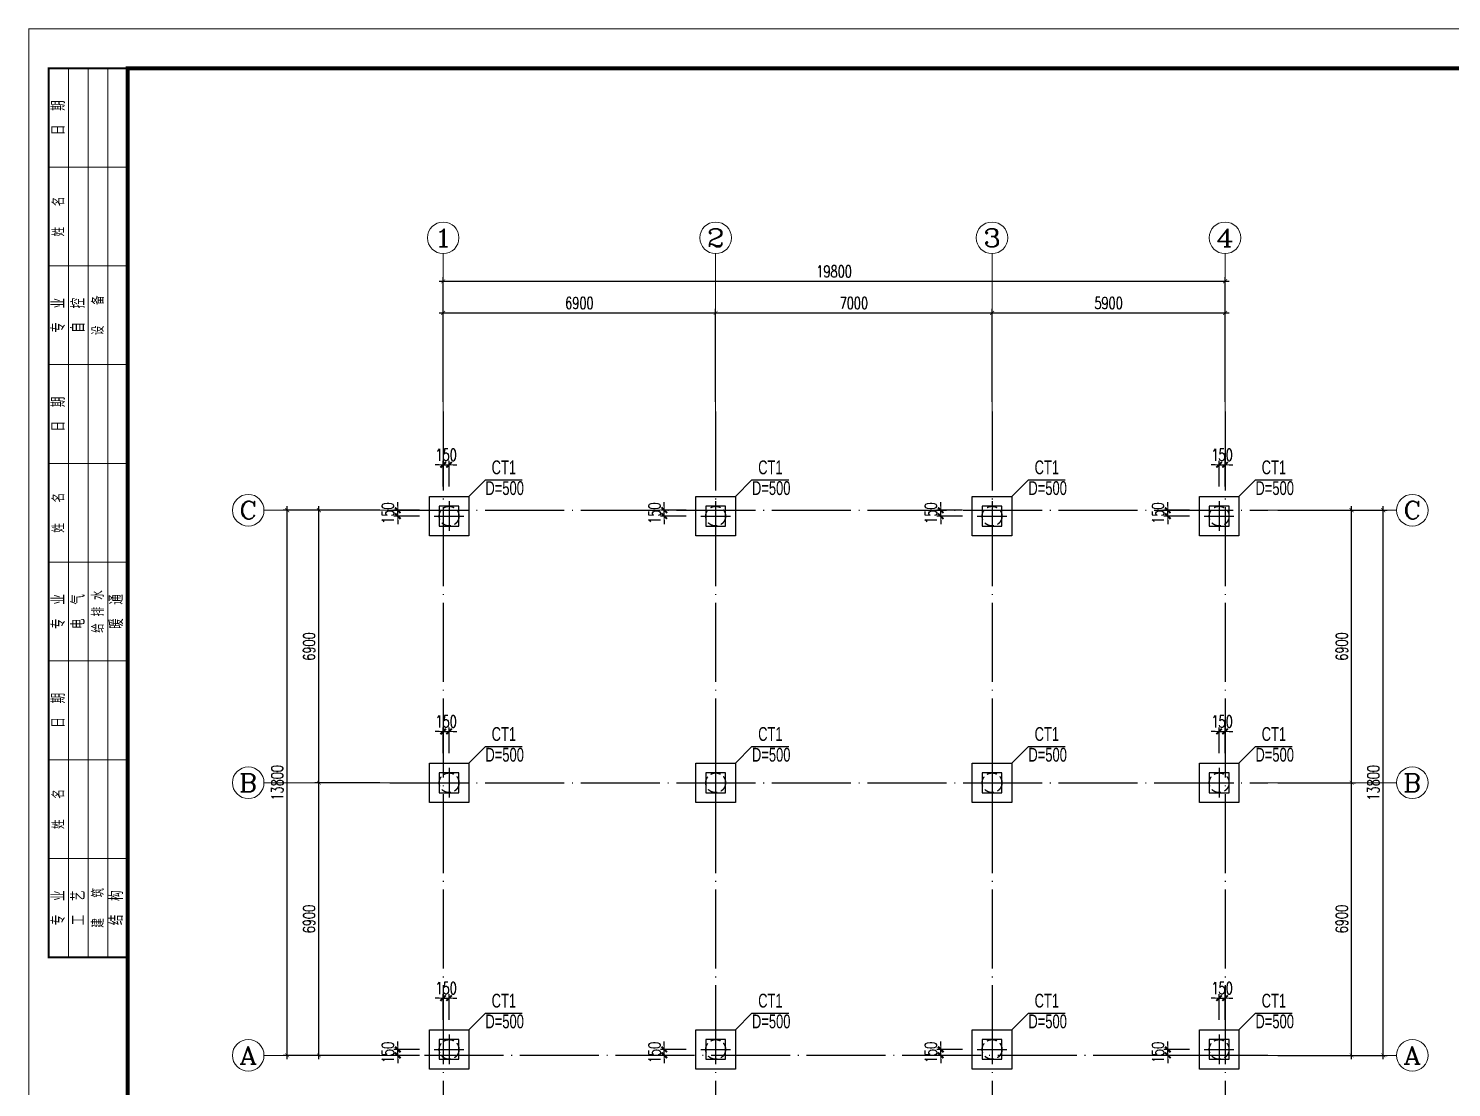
# Model space of a CAD drawing. Extents: x 959592 to 1105020, y -295412 to 379724.
# Drawn here: x 967965 to 1004002, y 139800 to 166608 of the extents above; entities that cross this region are included whole.
import ezdxf
from ezdxf.enums import TextEntityAlignment as Align

# ---------------------------------------------------------------- set-up
doc = ezdxf.new("R2010")
doc.units = 0
doc.header["$LTSCALE"] = 1000
doc.header["$MEASUREMENT"] = 0
for name, pattern in [('CENTER', [2, 1.25, -0.25, 0.25, -0.25]), ('DASH', [0.35, 0.25, -0.1]), ('DOTE', [2.42, 2, -0.2, 0.02, -0.2])]:
    doc.linetypes.add(name, pattern=pattern)
doc.layers.get('0').update_dxf_attribs({"linetype": 'CONTINUOUS'})
doc.layers.get('Defpoints').update_dxf_attribs({"linetype": 'CONTINUOUS', "lineweight": 5})
for name, color, linetype in [('AXIS_TEXT', 7, 'CONTINUOUS'), ('COLU', 7, 'CONTINUOUS'), ('DIMENSION', 3, 'CONTINUOUS'), ('DOTE', 1, 'DOTE'), ('承台', 44, 'CONTINUOUS'), ('承台编号', 7, 'CONTINUOUS'), ('桩编号', 7, 'CONTINUOUS'), ('桩身', 4, 'DASH'), ('桩轴线', 5, 'CENTER')]:
    doc.layers.add(name, color=color, linetype=linetype)
doc.layers.add('DIM', color=3, linetype='CONTINUOUS', lineweight=5)
doc.layers.add('FRAME', color=3, linetype='CONTINUOUS', lineweight=5)
doc.styles.add('_TCH_AXIS', font='COMPLEX', dxfattribs={"bigfont": 'GBCBIG'})
doc.styles.add('BW_Bold', font='Bweng2.shx', dxfattribs={"width": 0.7, "bigfont": 'hztxt.shx'})
doc.styles.add('COMPLEX', font='COMPLEX')
doc.styles.add('DXFS', font='txt.shx', dxfattribs={"width": 0.65, "bigfont": 'dxfs.shx'})
doc.styles.add('TSSD_Dimension', font='TXT.shx', dxfattribs={"width": 0.7, "bigfont": 'hztxt.shx'})
doc.dimstyles.new('TSSD_100_100$0', dxfattribs={"dimtxt": 300, "dimasz": 100, "dimexe": 100, "dimexo": 250, "dimgap": 100, "dimtad": 1, "dimdec": 0, "dimzin": 0, "dimdsep": 46, "dimtxsty": 'TSSD_Dimension', "dimblk1": '_tsdbk', "dimblk2": '_tsdbk', "dimsah": 1, "dimcen": 0, "dimdle": 100, "dimclrt": 7, "dimadec": 1, "dimazin": 0, "dimtfac": 1, "dimtdec": 0, "dimtix": 1, "dimtmove": 2, "dimatfit": 3, "dimldrblk": '_tsdbk', "dimfxl": 100, "dimtolj": 1, "dimtzin": 0, "dimarcsym": 0})

# ---------------------------------------------------------------- blocks, each defined once
blk = doc.blocks.new('_ARCHTICK')
at = {"color": 0, "linetype": 'ByBlock', "const_width": 0.15}
blk.add_lwpolyline([(-0.5, -0.5), (0.5, 0.5)], dxfattribs=at)
blk = doc.blocks.new('*D263')
at = {"layer": 'Defpoints', "color": 0, "ltscale": 0.5, "transparency": 16777216}
for p in [(999350.982747, 147513.692896), (1001471.982747, 147513.692896), (999350.982747, 140613.692896)]:
    blk.add_point(p, dxfattribs=at)
at = {"layer": 'DIM', "color": 0, "lineweight": -2, "ltscale": 0.5, "transparency": 16777216}
for p, q in [((999600.982747, 147513.692896), (1001571.982747, 147513.692896)), ((1001471.982747, 140513.692896), (1001471.982747, 147613.692896)), ((999600.982747, 140613.692896), (1001571.982747, 140613.692896))]:
    blk.add_line(p, q, dxfattribs=at)
at = {"layer": 'DIM', "color": 0, "lineweight": -2, "ltscale": 0.5, "transparency": 16777216, "xscale": 100, "yscale": 100, "zscale": 100}
for p, rotation in [((1001471.982747, 147513.692896), 90), ((1001471.982747, 140613.692896), 270)]:
    blk.add_blockref('_ARCHTICK', p, dxfattribs=dict(at, rotation=rotation))
at = {"layer": 'DIM', "color": 3, "ltscale": 0.5, "transparency": 16777216, "insert": (1001221.982747, 144063.692896), "char_height": 300, "attachment_point": 5, "rotation": 90, "style": 'TSSD_Dimension'}
blk.add_mtext('\\A1;6900', dxfattribs=at)
blk = doc.blocks.new('*D264')
at = {"layer": 'Defpoints', "color": 0, "ltscale": 0.5, "transparency": 16777216}
for p in [(999350.982747, 154413.692896), (1001471.982747, 154413.692896), (999350.982747, 147513.692896)]:
    blk.add_point(p, dxfattribs=at)
at = {"layer": 'DIM', "color": 0, "lineweight": -2, "ltscale": 0.5, "transparency": 16777216}
for p, q in [((999600.982747, 154413.692896), (1001571.982747, 154413.692896)), ((1001471.982747, 147413.692896), (1001471.982747, 154513.692896)), ((999600.982747, 147513.692896), (1001571.982747, 147513.692896))]:
    blk.add_line(p, q, dxfattribs=at)
at = {"layer": 'DIM', "color": 0, "lineweight": -2, "ltscale": 0.5, "transparency": 16777216, "xscale": 100, "yscale": 100, "zscale": 100}
for p, rotation in [((1001471.982747, 154413.692896), 90), ((1001471.982747, 147513.692896), 270)]:
    blk.add_blockref('_ARCHTICK', p, dxfattribs=dict(at, rotation=rotation))
at = {"layer": 'DIM', "color": 3, "ltscale": 0.5, "transparency": 16777216, "insert": (1001221.982747, 150963.692896), "char_height": 300, "attachment_point": 5, "rotation": 90, "style": 'TSSD_Dimension'}
blk.add_mtext('\\A1;6900', dxfattribs=at)
blk = doc.blocks.new('*D265')
at = {"layer": 'Defpoints', "color": 0, "ltscale": 0.5, "transparency": 16777216}
for p in [(999350.982747, 154413.692896), (1002271.982747, 154413.692896), (999350.982747, 140613.692896)]:
    blk.add_point(p, dxfattribs=at)
at = {"layer": 'DIM', "color": 0, "lineweight": -2, "ltscale": 0.5, "transparency": 16777216}
for p, q in [((999600.982747, 154413.692896), (1002371.982747, 154413.692896)), ((1002271.982747, 140513.692896), (1002271.982747, 154513.692896)), ((999600.982747, 140613.692896), (1002371.982747, 140613.692896))]:
    blk.add_line(p, q, dxfattribs=at)
at = {"layer": 'DIM', "color": 0, "lineweight": -2, "ltscale": 0.5, "transparency": 16777216, "xscale": 100, "yscale": 100, "zscale": 100}
for p, rotation in [((1002271.982747, 154413.692896), 90), ((1002271.982747, 140613.692896), 270)]:
    blk.add_blockref('_ARCHTICK', p, dxfattribs=dict(at, rotation=rotation))
at = {"layer": 'DIM', "color": 3, "ltscale": 0.5, "transparency": 16777216, "insert": (1002021.982747, 147513.692896), "char_height": 300, "attachment_point": 5, "rotation": 90, "style": 'TSSD_Dimension'}
blk.add_mtext('\\A1;13800', dxfattribs=at)
blk = doc.blocks.new('*D266')
at = {"layer": 'Defpoints', "color": 0, "ltscale": 0.5, "transparency": 16777216}
for p in [(985366.982747, 159408.692896), (978466.982747, 156908.692896), (985366.982747, 156908.692896)]:
    blk.add_point(p, dxfattribs=at)
at = {"layer": 'DIM', "color": 0, "lineweight": -2, "ltscale": 0.5, "transparency": 16777216}
for p, q in [((978366.982747, 159408.692896), (985466.982747, 159408.692896)), ((978466.982747, 157158.692896), (978466.982747, 159508.692896)), ((985366.982747, 157158.692896), (985366.982747, 159508.692896))]:
    blk.add_line(p, q, dxfattribs=at)
at = {"layer": 'DIM', "color": 0, "lineweight": -2, "ltscale": 0.5, "transparency": 16777216, "xscale": 100, "yscale": 100, "zscale": 100, "rotation": 180}
blk.add_blockref('_ARCHTICK', (978466.982747, 159408.692896), dxfattribs=at)
at = {"layer": 'DIM', "color": 0, "lineweight": -2, "ltscale": 0.5, "transparency": 16777216, "xscale": 100, "yscale": 100, "zscale": 100}
blk.add_blockref('_ARCHTICK', (985366.982747, 159408.692896), dxfattribs=at)
at = {"layer": 'DIM', "color": 3, "ltscale": 0.5, "transparency": 16777216, "insert": (981916.982747, 159658.692896), "char_height": 300, "attachment_point": 5, "style": 'TSSD_Dimension'}
blk.add_mtext('\\A1;6900', dxfattribs=at)
blk = doc.blocks.new('*D267')
at = {"layer": 'Defpoints', "color": 0, "ltscale": 0.5, "transparency": 16777216}
for p in [(992366.982747, 159408.692896), (985366.982747, 156908.692896), (992366.982747, 156908.692896)]:
    blk.add_point(p, dxfattribs=at)
at = {"layer": 'DIM', "color": 0, "lineweight": -2, "ltscale": 0.5, "transparency": 16777216}
for p, q in [((985266.982747, 159408.692896), (992466.982747, 159408.692896)), ((985366.982747, 157158.692896), (985366.982747, 159508.692896)), ((992366.982747, 157158.692896), (992366.982747, 159508.692896))]:
    blk.add_line(p, q, dxfattribs=at)
at = {"layer": 'DIM', "color": 0, "lineweight": -2, "ltscale": 0.5, "transparency": 16777216, "xscale": 100, "yscale": 100, "zscale": 100, "rotation": 180}
blk.add_blockref('_ARCHTICK', (985366.982747, 159408.692896), dxfattribs=at)
at = {"layer": 'DIM', "color": 0, "lineweight": -2, "ltscale": 0.5, "transparency": 16777216, "xscale": 100, "yscale": 100, "zscale": 100}
blk.add_blockref('_ARCHTICK', (992366.982747, 159408.692896), dxfattribs=at)
at = {"layer": 'DIM', "color": 3, "ltscale": 0.5, "transparency": 16777216, "insert": (988866.982747, 159658.692896), "char_height": 300, "attachment_point": 5, "style": 'TSSD_Dimension'}
blk.add_mtext('\\A1;7000', dxfattribs=at)
blk = doc.blocks.new('*D268')
at = {"layer": 'Defpoints', "color": 0, "ltscale": 0.5, "transparency": 16777216}
for p in [(998266.982747, 159408.692896), (992366.982747, 156908.692896), (998266.982747, 156908.692896)]:
    blk.add_point(p, dxfattribs=at)
at = {"layer": 'DIM', "color": 0, "lineweight": -2, "ltscale": 0.5, "transparency": 16777216}
for p, q in [((992266.982747, 159408.692896), (998366.982747, 159408.692896)), ((992366.982747, 157158.692896), (992366.982747, 159508.692896)), ((998266.982747, 157158.692896), (998266.982747, 159508.692896))]:
    blk.add_line(p, q, dxfattribs=at)
at = {"layer": 'DIM', "color": 0, "lineweight": -2, "ltscale": 0.5, "transparency": 16777216, "xscale": 100, "yscale": 100, "zscale": 100, "rotation": 180}
blk.add_blockref('_ARCHTICK', (992366.982747, 159408.692896), dxfattribs=at)
at = {"layer": 'DIM', "color": 0, "lineweight": -2, "ltscale": 0.5, "transparency": 16777216, "xscale": 100, "yscale": 100, "zscale": 100}
blk.add_blockref('_ARCHTICK', (998266.982747, 159408.692896), dxfattribs=at)
at = {"layer": 'DIM', "color": 3, "ltscale": 0.5, "transparency": 16777216, "insert": (995316.982747, 159658.692896), "char_height": 300, "attachment_point": 5, "style": 'TSSD_Dimension'}
blk.add_mtext('\\A1;5900', dxfattribs=at)
blk = doc.blocks.new('*D269')
at = {"layer": 'Defpoints', "color": 0, "ltscale": 0.5, "transparency": 16777216}
for p in [(998266.982747, 160208.692896), (978466.982747, 156908.692896), (998266.982747, 156908.692896)]:
    blk.add_point(p, dxfattribs=at)
at = {"layer": 'DIM', "color": 0, "lineweight": -2, "ltscale": 0.5, "transparency": 16777216}
for p, q in [((978366.982747, 160208.692896), (998366.982747, 160208.692896)), ((978466.982747, 157158.692896), (978466.982747, 160308.692896)), ((998266.982747, 157158.692896), (998266.982747, 160308.692896))]:
    blk.add_line(p, q, dxfattribs=at)
at = {"layer": 'DIM', "color": 0, "lineweight": -2, "ltscale": 0.5, "transparency": 16777216, "xscale": 100, "yscale": 100, "zscale": 100, "rotation": 180}
blk.add_blockref('_ARCHTICK', (978466.982747, 160208.692896), dxfattribs=at)
at = {"layer": 'DIM', "color": 0, "lineweight": -2, "ltscale": 0.5, "transparency": 16777216, "xscale": 100, "yscale": 100, "zscale": 100}
blk.add_blockref('_ARCHTICK', (998266.982747, 160208.692896), dxfattribs=at)
at = {"layer": 'DIM', "color": 3, "ltscale": 0.5, "transparency": 16777216, "insert": (988366.982747, 160458.692896), "char_height": 300, "attachment_point": 5, "style": 'TSSD_Dimension'}
blk.add_mtext('\\A1;19800', dxfattribs=at)
blk = doc.blocks.new('*D270')
at = {"layer": 'Defpoints', "color": 0, "ltscale": 0.5, "transparency": 16777216}
for p in [(975320.482747, 147513.692896), (977111.982747, 147513.692896), (977111.982747, 140613.692896)]:
    blk.add_point(p, dxfattribs=at)
at = {"layer": 'DIM', "color": 0, "lineweight": -2, "ltscale": 0.5, "transparency": 16777216}
for p, q in [((976861.982747, 147513.692896), (975220.482747, 147513.692896)), ((975320.482747, 140513.692896), (975320.482747, 147613.692896)), ((976861.982747, 140613.692896), (975220.482747, 140613.692896))]:
    blk.add_line(p, q, dxfattribs=at)
at = {"layer": 'DIM', "color": 0, "lineweight": -2, "ltscale": 0.5, "transparency": 16777216, "xscale": 100, "yscale": 100, "zscale": 100}
for p, rotation in [((975320.482747, 147513.692896), 90), ((975320.482747, 140613.692896), 270)]:
    blk.add_blockref('_ARCHTICK', p, dxfattribs=dict(at, rotation=rotation))
at = {"layer": 'DIM', "color": 3, "ltscale": 0.5, "transparency": 16777216, "insert": (975070.482747, 144063.692896), "char_height": 300, "attachment_point": 5, "rotation": 90, "style": 'TSSD_Dimension'}
blk.add_mtext('\\A1;6900', dxfattribs=at)
blk = doc.blocks.new('*D271')
at = {"layer": 'Defpoints', "color": 0, "ltscale": 0.5, "transparency": 16777216}
for p in [(975320.482747, 154413.692896), (977111.982747, 154413.692896), (977111.982747, 147513.692896)]:
    blk.add_point(p, dxfattribs=at)
at = {"layer": 'DIM', "color": 0, "lineweight": -2, "ltscale": 0.5, "transparency": 16777216}
for p, q in [((976861.982747, 154413.692896), (975220.482747, 154413.692896)), ((975320.482747, 147413.692896), (975320.482747, 154513.692896)), ((976861.982747, 147513.692896), (975220.482747, 147513.692896))]:
    blk.add_line(p, q, dxfattribs=at)
at = {"layer": 'DIM', "color": 0, "lineweight": -2, "ltscale": 0.5, "transparency": 16777216, "xscale": 100, "yscale": 100, "zscale": 100}
for p, rotation in [((975320.482747, 154413.692896), 90), ((975320.482747, 147513.692896), 270)]:
    blk.add_blockref('_ARCHTICK', p, dxfattribs=dict(at, rotation=rotation))
at = {"layer": 'DIM', "color": 3, "ltscale": 0.5, "transparency": 16777216, "insert": (975070.482747, 150963.692896), "char_height": 300, "attachment_point": 5, "rotation": 90, "style": 'TSSD_Dimension'}
blk.add_mtext('\\A1;6900', dxfattribs=at)
blk = doc.blocks.new('*D272')
at = {"layer": 'Defpoints', "color": 0, "ltscale": 0.5, "transparency": 16777216}
for p in [(974516.482747, 154413.692896), (977111.982747, 154413.692896), (977111.982747, 140613.692896)]:
    blk.add_point(p, dxfattribs=at)
at = {"layer": 'DIM', "color": 0, "lineweight": -2, "ltscale": 0.5, "transparency": 16777216}
for p, q in [((976861.982747, 154413.692896), (974416.482747, 154413.692896)), ((974516.482747, 140513.692896), (974516.482747, 154513.692896)), ((976861.982747, 140613.692896), (974416.482747, 140613.692896))]:
    blk.add_line(p, q, dxfattribs=at)
at = {"layer": 'DIM', "color": 0, "lineweight": -2, "ltscale": 0.5, "transparency": 16777216, "xscale": 100, "yscale": 100, "zscale": 100}
for p, rotation in [((974516.482747, 154413.692896), 90), ((974516.482747, 140613.692896), 270)]:
    blk.add_blockref('_ARCHTICK', p, dxfattribs=dict(at, rotation=rotation))
at = {"layer": 'DIM', "color": 3, "ltscale": 0.5, "transparency": 16777216, "insert": (974266.482747, 147513.692896), "char_height": 300, "attachment_point": 5, "rotation": 90, "style": 'TSSD_Dimension'}
blk.add_mtext('\\A1;13800', dxfattribs=at)
blk = doc.blocks.new('_AXISO')
blk.add_circle((0, 0), 0.5)
at = {"layer": 'AXIS_TEXT', "style": 'COMPLEX', "width": 1.041667}
blk.add_attdef('A', text='', height=0.56, dxfattribs=at).set_placement((-0.25, -0.28), (0.25, -0.28), align=Align.FIT)
blk = doc.blocks.new('_tsdbk')
blk.add_line((-1, 0), (1.5, 0))
at = {"const_width": 0.5}
blk.add_lwpolyline([(-0.7, -0.7), (0.7, 0.7)], dxfattribs=at)
blk = doc.blocks.new('*D277')
at = {"layer": 'Defpoints', "color": 0, "transparency": 16777216}
for p in [(996816.982747, 154413.692896), (997616.982747, 154413.692896), (997616.982747, 154263.692896)]:
    blk.add_point(p, dxfattribs=at)
at = {"layer": 'DIM', "color": 0, "lineweight": -2, "transparency": 16777216}
for p, q in [((996816.982747, 154513.692896), (996816.982747, 154613.692896)), ((997366.982747, 154413.692896), (996716.982747, 154413.692896)), ((997366.982747, 154263.692896), (996716.982747, 154263.692896)), ((996816.982747, 154263.692896), (996816.982747, 154413.692896)), ((996816.982747, 154163.692896), (996816.982747, 154063.692896))]:
    blk.add_line(p, q, dxfattribs=at)
at = {"layer": 'DIM', "color": 0, "lineweight": -2, "transparency": 16777216, "xscale": 100, "yscale": 100, "zscale": 100}
for p, rotation in [((996816.982747, 154413.692896), 270), ((996816.982747, 154263.692896), 90)]:
    blk.add_blockref('_tsdbk', p, dxfattribs=dict(at, rotation=rotation))
at = {"layer": 'DIM', "color": 7, "transparency": 16777216, "insert": (996566.982747, 154338.692896), "char_height": 300, "attachment_point": 5, "rotation": 90, "style": 'TSSD_Dimension'}
blk.add_mtext('\\A1;150', dxfattribs=at)
blk = doc.blocks.new('*D278')
at = {"layer": 'Defpoints', "color": 0, "transparency": 16777216}
for p in [(998266.982747, 155563.692896), (998116.982747, 154763.692896), (998266.982747, 154763.692896)]:
    blk.add_point(p, dxfattribs=at)
at = {"layer": 'DIM', "color": 0, "lineweight": -2, "transparency": 16777216}
for p, q in [((998016.982747, 155563.692896), (997916.982747, 155563.692896)), ((998116.982747, 155013.692896), (998116.982747, 155663.692896)), ((998116.982747, 155563.692896), (998266.982747, 155563.692896)), ((998266.982747, 155013.692896), (998266.982747, 155663.692896)), ((998366.982747, 155563.692896), (998466.982747, 155563.692896))]:
    blk.add_line(p, q, dxfattribs=at)
at = {"layer": 'DIM', "color": 0, "lineweight": -2, "transparency": 16777216, "xscale": 100, "yscale": 100, "zscale": 100}
blk.add_blockref('_tsdbk', (998116.982747, 155563.692896), dxfattribs=at)
at = {"layer": 'DIM', "color": 0, "lineweight": -2, "transparency": 16777216, "xscale": 100, "yscale": 100, "zscale": 100, "rotation": 180}
blk.add_blockref('_tsdbk', (998266.982747, 155563.692896), dxfattribs=at)
at = {"layer": 'DIM', "color": 7, "transparency": 16777216, "insert": (998191.982747, 155813.692896), "char_height": 300, "attachment_point": 5, "style": 'TSSD_Dimension'}
blk.add_mtext('\\A1;150', dxfattribs=at)
blk = doc.blocks.new('*D279')
at = {"layer": 'Defpoints', "color": 0, "transparency": 16777216}
for p in [(998266.982747, 148813.692896), (998116.982747, 148013.692896), (998266.982747, 148013.692896)]:
    blk.add_point(p, dxfattribs=at)
at = {"layer": 'DIM', "color": 0, "lineweight": -2, "transparency": 16777216}
for p, q in [((998116.982747, 148263.692896), (998116.982747, 148913.692896)), ((998266.982747, 148263.692896), (998266.982747, 148913.692896)), ((998016.982747, 148813.692896), (997916.982747, 148813.692896)), ((998116.982747, 148813.692896), (998266.982747, 148813.692896)), ((998366.982747, 148813.692896), (998466.982747, 148813.692896))]:
    blk.add_line(p, q, dxfattribs=at)
at = {"layer": 'DIM', "color": 0, "lineweight": -2, "transparency": 16777216, "xscale": 100, "yscale": 100, "zscale": 100}
blk.add_blockref('_tsdbk', (998116.982747, 148813.692896), dxfattribs=at)
at = {"layer": 'DIM', "color": 0, "lineweight": -2, "transparency": 16777216, "xscale": 100, "yscale": 100, "zscale": 100, "rotation": 180}
blk.add_blockref('_tsdbk', (998266.982747, 148813.692896), dxfattribs=at)
at = {"layer": 'DIM', "color": 7, "transparency": 16777216, "insert": (998191.982747, 149063.692896), "char_height": 300, "attachment_point": 5, "style": 'TSSD_Dimension'}
blk.add_mtext('\\A1;150', dxfattribs=at)
blk = doc.blocks.new('*D280')
at = {"layer": 'Defpoints', "color": 0, "transparency": 16777216}
for p in [(996816.982747, 140763.692896), (997616.982747, 140763.692896), (997616.982747, 140613.692896)]:
    blk.add_point(p, dxfattribs=at)
at = {"layer": 'DIM', "color": 0, "lineweight": -2, "transparency": 16777216}
for p, q in [((996816.982747, 140863.692896), (996816.982747, 140963.692896)), ((997366.982747, 140763.692896), (996716.982747, 140763.692896)), ((997366.982747, 140613.692896), (996716.982747, 140613.692896)), ((996816.982747, 140613.692896), (996816.982747, 140763.692896)), ((996816.982747, 140513.692896), (996816.982747, 140413.692896))]:
    blk.add_line(p, q, dxfattribs=at)
at = {"layer": 'DIM', "color": 0, "lineweight": -2, "transparency": 16777216, "xscale": 100, "yscale": 100, "zscale": 100}
for p, rotation in [((996816.982747, 140763.692896), 270), ((996816.982747, 140613.692896), 90)]:
    blk.add_blockref('_tsdbk', p, dxfattribs=dict(at, rotation=rotation))
at = {"layer": 'DIM', "color": 7, "transparency": 16777216, "insert": (996566.982747, 140688.692896), "char_height": 300, "attachment_point": 5, "rotation": 90, "style": 'TSSD_Dimension'}
blk.add_mtext('\\A1;150', dxfattribs=at)
blk = doc.blocks.new('*D281')
at = {"layer": 'Defpoints', "color": 0, "transparency": 16777216}
for p in [(998266.982747, 142063.692896), (998116.982747, 141263.692896), (998266.982747, 141263.692896)]:
    blk.add_point(p, dxfattribs=at)
at = {"layer": 'DIM', "color": 0, "lineweight": -2, "transparency": 16777216}
for p, q in [((998016.982747, 142063.692896), (997916.982747, 142063.692896)), ((998116.982747, 141513.692896), (998116.982747, 142163.692896)), ((998116.982747, 142063.692896), (998266.982747, 142063.692896)), ((998266.982747, 141513.692896), (998266.982747, 142163.692896)), ((998366.982747, 142063.692896), (998466.982747, 142063.692896))]:
    blk.add_line(p, q, dxfattribs=at)
at = {"layer": 'DIM', "color": 0, "lineweight": -2, "transparency": 16777216, "xscale": 100, "yscale": 100, "zscale": 100}
blk.add_blockref('_tsdbk', (998116.982747, 142063.692896), dxfattribs=at)
at = {"layer": 'DIM', "color": 0, "lineweight": -2, "transparency": 16777216, "xscale": 100, "yscale": 100, "zscale": 100, "rotation": 180}
blk.add_blockref('_tsdbk', (998266.982747, 142063.692896), dxfattribs=at)
at = {"layer": 'DIM', "color": 7, "transparency": 16777216, "insert": (998191.982747, 142313.692896), "char_height": 300, "attachment_point": 5, "style": 'TSSD_Dimension'}
blk.add_mtext('\\A1;150', dxfattribs=at)
blk = doc.blocks.new('*D282')
at = {"layer": 'Defpoints', "color": 0, "transparency": 16777216}
for p in [(991066.982747, 154413.692896), (991866.982747, 154413.692896), (991866.982747, 154263.692896)]:
    blk.add_point(p, dxfattribs=at)
at = {"layer": 'DIM', "color": 0, "lineweight": -2, "transparency": 16777216}
for p, q in [((991066.982747, 154513.692896), (991066.982747, 154613.692896)), ((991616.982747, 154413.692896), (990966.982747, 154413.692896)), ((991616.982747, 154263.692896), (990966.982747, 154263.692896)), ((991066.982747, 154263.692896), (991066.982747, 154413.692896)), ((991066.982747, 154163.692896), (991066.982747, 154063.692896))]:
    blk.add_line(p, q, dxfattribs=at)
at = {"layer": 'DIM', "color": 0, "lineweight": -2, "transparency": 16777216, "xscale": 100, "yscale": 100, "zscale": 100}
for p, rotation in [((991066.982747, 154413.692896), 270), ((991066.982747, 154263.692896), 90)]:
    blk.add_blockref('_tsdbk', p, dxfattribs=dict(at, rotation=rotation))
at = {"layer": 'DIM', "color": 7, "transparency": 16777216, "insert": (990816.982747, 154338.692896), "char_height": 300, "attachment_point": 5, "rotation": 90, "style": 'TSSD_Dimension'}
blk.add_mtext('\\A1;150', dxfattribs=at)
blk = doc.blocks.new('*D283')
at = {"layer": 'Defpoints', "color": 0, "transparency": 16777216}
for p in [(991066.982747, 140763.692896), (991866.982747, 140763.692896), (991866.982747, 140613.692896)]:
    blk.add_point(p, dxfattribs=at)
at = {"layer": 'DIM', "color": 0, "lineweight": -2, "transparency": 16777216}
for p, q in [((991066.982747, 140863.692896), (991066.982747, 140963.692896)), ((991616.982747, 140763.692896), (990966.982747, 140763.692896)), ((991616.982747, 140613.692896), (990966.982747, 140613.692896)), ((991066.982747, 140613.692896), (991066.982747, 140763.692896)), ((991066.982747, 140513.692896), (991066.982747, 140413.692896))]:
    blk.add_line(p, q, dxfattribs=at)
at = {"layer": 'DIM', "color": 0, "lineweight": -2, "transparency": 16777216, "xscale": 100, "yscale": 100, "zscale": 100}
for p, rotation in [((991066.982747, 140763.692896), 270), ((991066.982747, 140613.692896), 90)]:
    blk.add_blockref('_tsdbk', p, dxfattribs=dict(at, rotation=rotation))
at = {"layer": 'DIM', "color": 7, "transparency": 16777216, "insert": (990816.982747, 140688.692896), "char_height": 300, "attachment_point": 5, "rotation": 90, "style": 'TSSD_Dimension'}
blk.add_mtext('\\A1;150', dxfattribs=at)
blk = doc.blocks.new('*D284')
at = {"layer": 'Defpoints', "color": 0, "transparency": 16777216}
for p in [(984066.982747, 154413.692896), (984866.982747, 154413.692896), (984866.982747, 154263.692896)]:
    blk.add_point(p, dxfattribs=at)
at = {"layer": 'DIM', "color": 0, "lineweight": -2, "transparency": 16777216}
for p, q in [((984066.982747, 154513.692896), (984066.982747, 154613.692896)), ((984616.982747, 154413.692896), (983966.982747, 154413.692896)), ((984616.982747, 154263.692896), (983966.982747, 154263.692896)), ((984066.982747, 154263.692896), (984066.982747, 154413.692896)), ((984066.982747, 154163.692896), (984066.982747, 154063.692896))]:
    blk.add_line(p, q, dxfattribs=at)
at = {"layer": 'DIM', "color": 0, "lineweight": -2, "transparency": 16777216, "xscale": 100, "yscale": 100, "zscale": 100}
for p, rotation in [((984066.982747, 154413.692896), 270), ((984066.982747, 154263.692896), 90)]:
    blk.add_blockref('_tsdbk', p, dxfattribs=dict(at, rotation=rotation))
at = {"layer": 'DIM', "color": 7, "transparency": 16777216, "insert": (983816.982747, 154338.692896), "char_height": 300, "attachment_point": 5, "rotation": 90, "style": 'TSSD_Dimension'}
blk.add_mtext('\\A1;150', dxfattribs=at)
blk = doc.blocks.new('*D285')
at = {"layer": 'Defpoints', "color": 0, "transparency": 16777216}
for p in [(984066.982747, 140763.692896), (984866.982747, 140763.692896), (984866.982747, 140613.692896)]:
    blk.add_point(p, dxfattribs=at)
at = {"layer": 'DIM', "color": 0, "lineweight": -2, "transparency": 16777216}
for p, q in [((984066.982747, 140863.692896), (984066.982747, 140963.692896)), ((984616.982747, 140763.692896), (983966.982747, 140763.692896)), ((984616.982747, 140613.692896), (983966.982747, 140613.692896)), ((984066.982747, 140613.692896), (984066.982747, 140763.692896)), ((984066.982747, 140513.692896), (984066.982747, 140413.692896))]:
    blk.add_line(p, q, dxfattribs=at)
at = {"layer": 'DIM', "color": 0, "lineweight": -2, "transparency": 16777216, "xscale": 100, "yscale": 100, "zscale": 100}
for p, rotation in [((984066.982747, 140763.692896), 270), ((984066.982747, 140613.692896), 90)]:
    blk.add_blockref('_tsdbk', p, dxfattribs=dict(at, rotation=rotation))
at = {"layer": 'DIM', "color": 7, "transparency": 16777216, "insert": (983816.982747, 140688.692896), "char_height": 300, "attachment_point": 5, "rotation": 90, "style": 'TSSD_Dimension'}
blk.add_mtext('\\A1;150', dxfattribs=at)
blk = doc.blocks.new('*D286')
at = {"layer": 'Defpoints', "color": 0, "transparency": 16777216}
for p in [(977316.982747, 154413.692896), (978116.982747, 154413.692896), (978116.982747, 154263.692896)]:
    blk.add_point(p, dxfattribs=at)
at = {"layer": 'DIM', "color": 0, "lineweight": -2, "transparency": 16777216}
for p, q in [((977316.982747, 154513.692896), (977316.982747, 154613.692896)), ((977866.982747, 154413.692896), (977216.982747, 154413.692896)), ((977866.982747, 154263.692896), (977216.982747, 154263.692896)), ((977316.982747, 154263.692896), (977316.982747, 154413.692896)), ((977316.982747, 154163.692896), (977316.982747, 154063.692896))]:
    blk.add_line(p, q, dxfattribs=at)
at = {"layer": 'DIM', "color": 0, "lineweight": -2, "transparency": 16777216, "xscale": 100, "yscale": 100, "zscale": 100}
for p, rotation in [((977316.982747, 154413.692896), 270), ((977316.982747, 154263.692896), 90)]:
    blk.add_blockref('_tsdbk', p, dxfattribs=dict(at, rotation=rotation))
at = {"layer": 'DIM', "color": 7, "transparency": 16777216, "insert": (977066.982747, 154338.692896), "char_height": 300, "attachment_point": 5, "rotation": 90, "style": 'TSSD_Dimension'}
blk.add_mtext('\\A1;150', dxfattribs=at)
blk = doc.blocks.new('*D287')
at = {"layer": 'Defpoints', "color": 0, "transparency": 16777216}
for p in [(978616.982747, 155563.692896), (978466.982747, 154763.692896), (978616.982747, 154763.692896)]:
    blk.add_point(p, dxfattribs=at)
at = {"layer": 'DIM', "color": 0, "lineweight": -2, "transparency": 16777216}
for p, q in [((978366.982747, 155563.692896), (978266.982747, 155563.692896)), ((978466.982747, 155013.692896), (978466.982747, 155663.692896)), ((978466.982747, 155563.692896), (978616.982747, 155563.692896)), ((978616.982747, 155013.692896), (978616.982747, 155663.692896)), ((978716.982747, 155563.692896), (978816.982747, 155563.692896))]:
    blk.add_line(p, q, dxfattribs=at)
at = {"layer": 'DIM', "color": 0, "lineweight": -2, "transparency": 16777216, "xscale": 100, "yscale": 100, "zscale": 100}
blk.add_blockref('_tsdbk', (978466.982747, 155563.692896), dxfattribs=at)
at = {"layer": 'DIM', "color": 0, "lineweight": -2, "transparency": 16777216, "xscale": 100, "yscale": 100, "zscale": 100, "rotation": 180}
blk.add_blockref('_tsdbk', (978616.982747, 155563.692896), dxfattribs=at)
at = {"layer": 'DIM', "color": 7, "transparency": 16777216, "insert": (978541.982747, 155813.692896), "char_height": 300, "attachment_point": 5, "style": 'TSSD_Dimension'}
blk.add_mtext('\\A1;150', dxfattribs=at)
blk = doc.blocks.new('*D288')
at = {"layer": 'Defpoints', "color": 0, "transparency": 16777216}
for p in [(978616.982747, 148813.692896), (978466.982747, 148013.692896), (978616.982747, 148013.692896)]:
    blk.add_point(p, dxfattribs=at)
at = {"layer": 'DIM', "color": 0, "lineweight": -2, "transparency": 16777216}
for p, q in [((978466.982747, 148263.692896), (978466.982747, 148913.692896)), ((978616.982747, 148263.692896), (978616.982747, 148913.692896)), ((978366.982747, 148813.692896), (978266.982747, 148813.692896)), ((978466.982747, 148813.692896), (978616.982747, 148813.692896)), ((978716.982747, 148813.692896), (978816.982747, 148813.692896))]:
    blk.add_line(p, q, dxfattribs=at)
at = {"layer": 'DIM', "color": 0, "lineweight": -2, "transparency": 16777216, "xscale": 100, "yscale": 100, "zscale": 100}
blk.add_blockref('_tsdbk', (978466.982747, 148813.692896), dxfattribs=at)
at = {"layer": 'DIM', "color": 0, "lineweight": -2, "transparency": 16777216, "xscale": 100, "yscale": 100, "zscale": 100, "rotation": 180}
blk.add_blockref('_tsdbk', (978616.982747, 148813.692896), dxfattribs=at)
at = {"layer": 'DIM', "color": 7, "transparency": 16777216, "insert": (978541.982747, 149063.692896), "char_height": 300, "attachment_point": 5, "style": 'TSSD_Dimension'}
blk.add_mtext('\\A1;150', dxfattribs=at)
blk = doc.blocks.new('*D289')
at = {"layer": 'Defpoints', "color": 0, "transparency": 16777216}
for p in [(977316.982747, 140763.692896), (978116.982747, 140763.692896), (978116.982747, 140613.692896)]:
    blk.add_point(p, dxfattribs=at)
at = {"layer": 'DIM', "color": 0, "lineweight": -2, "transparency": 16777216}
for p, q in [((977316.982747, 140863.692896), (977316.982747, 140963.692896)), ((977866.982747, 140763.692896), (977216.982747, 140763.692896)), ((977866.982747, 140613.692896), (977216.982747, 140613.692896)), ((977316.982747, 140613.692896), (977316.982747, 140763.692896)), ((977316.982747, 140513.692896), (977316.982747, 140413.692896))]:
    blk.add_line(p, q, dxfattribs=at)
at = {"layer": 'DIM', "color": 0, "lineweight": -2, "transparency": 16777216, "xscale": 100, "yscale": 100, "zscale": 100}
for p, rotation in [((977316.982747, 140763.692896), 270), ((977316.982747, 140613.692896), 90)]:
    blk.add_blockref('_tsdbk', p, dxfattribs=dict(at, rotation=rotation))
at = {"layer": 'DIM', "color": 7, "transparency": 16777216, "insert": (977066.982747, 140688.692896), "char_height": 300, "attachment_point": 5, "rotation": 90, "style": 'TSSD_Dimension'}
blk.add_mtext('\\A1;150', dxfattribs=at)
blk = doc.blocks.new('*D290')
at = {"layer": 'Defpoints', "color": 0, "transparency": 16777216}
for p in [(978616.982747, 142063.692896), (978466.982747, 141263.692896), (978616.982747, 141263.692896)]:
    blk.add_point(p, dxfattribs=at)
at = {"layer": 'DIM', "color": 0, "lineweight": -2, "transparency": 16777216}
for p, q in [((978366.982747, 142063.692896), (978266.982747, 142063.692896)), ((978466.982747, 141513.692896), (978466.982747, 142163.692896)), ((978466.982747, 142063.692896), (978616.982747, 142063.692896)), ((978616.982747, 141513.692896), (978616.982747, 142163.692896)), ((978716.982747, 142063.692896), (978816.982747, 142063.692896))]:
    blk.add_line(p, q, dxfattribs=at)
at = {"layer": 'DIM', "color": 0, "lineweight": -2, "transparency": 16777216, "xscale": 100, "yscale": 100, "zscale": 100}
blk.add_blockref('_tsdbk', (978466.982747, 142063.692896), dxfattribs=at)
at = {"layer": 'DIM', "color": 0, "lineweight": -2, "transparency": 16777216, "xscale": 100, "yscale": 100, "zscale": 100, "rotation": 180}
blk.add_blockref('_tsdbk', (978616.982747, 142063.692896), dxfattribs=at)
at = {"layer": 'DIM', "color": 7, "transparency": 16777216, "insert": (978541.982747, 142313.692896), "char_height": 300, "attachment_point": 5, "style": 'TSSD_Dimension'}
blk.add_mtext('\\A1;150', dxfattribs=at)
blk = doc.blocks.new('BW-43091906', base_point=(-152259, 7688))
at = {"layer": 'FRAME'}
for points, const_width in [([(-152259, 49688), (-152259, 7688), (-92859, 7688), (-92859, 49688)], 20), ([(-149759, 48688), (-149759, 8688), (-93859, 8688), (-93859, 48688)], 100)]:
    blk.add_lwpolyline(points, close=True, dxfattribs=dict(at, const_width=const_width))
at = {"layer": 'FRAME', "const_width": 50}
blk.add_lwpolyline([(-149759, 48688), (-151759, 48688), (-151759, 26188), (-149759, 26188)], dxfattribs=at)
at = {"layer": 'FRAME'}
for points in [[(-151259, 26188), (-151259, 48688)], [(-150759, 26188), (-150759, 48688)], [(-150259, 26188), (-150259, 48688)], [(-149759, 46188), (-151759, 46188)], [(-149759, 43688), (-151759, 43688)], [(-149759, 41188), (-151759, 41188)], [(-149759, 38688), (-151759, 38688)], [(-149759, 36188), (-151759, 36188)], [(-149759, 33688), (-151759, 33688)], [(-149759, 31188), (-151759, 31188)], [(-149759, 28688), (-151759, 28688)]]:
    blk.add_lwpolyline(points, dxfattribs=at)
at = {"layer": 'FRAME', "char_height": 300, "attachment_point": 5, "rotation": 90, "style": 'DXFS'}
for s, insert, width in [('{\\f宋体|b0|i0|c134|p2;日\\Ftxt.shx,dxfs.shx|c134;  \\f宋体|b0|i0|c134|p2;期\\P}', (-151509, 47438), 1132.5), ('姓   名', (-151509, 44938), 1185), ('{\\f宋体|b0|i0|c134|p2;专\\Ftxt.shx,dxfs.shx|c134;  \\f宋体|b0|i0|c134|p2;业\\P}', (-151509, 42438), 1203.38), ('{\\f宋体|b0|i0|c134|p2;自\\Ftxt.shx,dxfs.shx|c134;  \\f宋体|b0|i0|c134|p2;控\\P}', (-151009, 42438), 1148.25), ('设   备', (-150509, 42438), 1227), ('{\\f宋体|b0|i0|c134|p2;日\\Ftxt.shx,dxfs.shx|c134;  \\f宋体|b0|i0|c134|p2;期\\P}', (-151509, 39938), 1132.5), ('姓   名', (-151509, 37438), 1185), ('{\\f宋体|b0|i0|c134|p2;专\\Ftxt.shx,dxfs.shx|c134;  \\f宋体|b0|i0|c134|p2;业\\P}', (-151509, 34938), 1203.38), ('{\\f宋体|b0|i0|c134|p2;电\\Ftxt.shx,dxfs.shx|c134;  \\f宋体|b0|i0|c134|p2;气\\P}', (-151009, 34938), 1182.38), ('给 排 水', (-150509, 34938), 1352.62), ('{\\f宋体|b0|i0|c134|p2;暖\\Ftxt.shx,dxfs.shx|c134;  \\f宋体|b0|i0|c134|p2;通\\P}', (-150039, 34938), 1200.75), ('{\\f宋体|b0|i0|c134|p2;日\\Ftxt.shx,dxfs.shx|c134;  \\f宋体|b0|i0|c134|p2;期\\P}', (-151509, 32438), 1132.5), ('姓   名', (-151509, 29938), 1185), ('{\\f宋体|b0|i0|c134|p2;专\\Ftxt.shx,dxfs.shx|c134;  \\f宋体|b0|i0|c134|p2;业\\P}', (-151509, 27438), 1203.38), ('{\\f宋体|b0|i0|c134|p2;工\\Ftxt.shx,dxfs.shx|c134;  \\f宋体|b0|i0|c134|p2;艺\\P}', (-151009, 27438), 1177.12), ('建   筑', (-150509, 27438), 1206), ('{\\f宋体|b0|i0|c134|p2;结\\Ftxt.shx,dxfs.shx|c134;  \\f宋体|b0|i0|c134|p2;构\\P}', (-150039, 27438), 1192.88)]:
    blk.add_mtext(s, dxfattribs=dict(at, insert=insert, width=width))

msp = doc.modelspace()

# ---------------------------------------------------------------- linework, layer by layer
at = {"layer": 'COLU'}
for points in [[(978866.983, 154013.693), (978866.983, 154513.693), (978366.983, 154513.693), (978366.983, 154013.693)], [(985616.983, 154013.693), (985616.983, 154513.693), (985116.983, 154513.693), (985116.983, 154013.693)], [(992616.983, 154013.693), (992616.983, 154513.693), (992116.983, 154513.693), (992116.983, 154013.693)], [(998366.983, 154013.693), (998366.983, 154513.693), (997866.983, 154513.693), (997866.983, 154013.693)], [(978866.983, 147263.693), (978866.983, 147763.693), (978366.983, 147763.693), (978366.983, 147263.693)], [(985616.983, 147263.693), (985616.983, 147763.693), (985116.983, 147763.693), (985116.983, 147263.693)], [(992616.983, 147263.693), (992616.983, 147763.693), (992116.983, 147763.693), (992116.983, 147263.693)], [(998366.983, 147263.693), (998366.983, 147763.693), (997866.983, 147763.693), (997866.983, 147263.693)], [(978866.983, 140513.693), (978866.983, 141013.693), (978366.983, 141013.693), (978366.983, 140513.693)], [(985616.983, 140513.693), (985616.983, 141013.693), (985116.983, 141013.693), (985116.983, 140513.693)], [(992616.983, 140513.693), (992616.983, 141013.693), (992116.983, 141013.693), (992116.983, 140513.693)], [(998366.983, 140513.693), (998366.983, 141013.693), (997866.983, 141013.693), (997866.983, 140513.693)]]:
    msp.add_lwpolyline(points, close=True, dxfattribs=at)
at = {"layer": 'DIM', "ltscale": 0.5}
for p, q in [((978466.983, 156908.693), (978466.983, 160908.693)), ((985366.983, 156908.693), (985366.983, 160908.693)), ((992366.983, 156908.693), (992366.983, 160908.693)), ((998266.983, 156908.693), (998266.983, 160908.693)), ((977111.983, 154413.693), (973929.483, 154413.693)), ((999350.983, 154413.693), (1002607.983, 154413.693)), ((977111.983, 147513.693), (973929.483, 147513.693)), ((999350.983, 147513.693), (1002607.983, 147513.693)), ((977111.983, 140613.693), (973929.483, 140613.693)), ((999350.983, 140613.693), (1002607.983, 140613.693))]:
    msp.add_line(p, q, dxfattribs=at)
at = {"layer": 'DOTE', "linetype": 'DOTE'}
for p, q in [((978466.983, 156908.693), (978466.983, 138118.693)), ((985366.983, 156908.693), (985366.983, 138118.693)), ((992366.983, 156908.693), (992366.983, 138118.693)), ((998266.983, 156908.693), (998266.983, 138118.693)), ((977111.983, 154413.693), (999350.983, 154413.693)), ((977111.983, 147513.693), (999350.983, 147513.693)), ((999350.983, 140613.693), (977111.983, 140613.693))]:
    msp.add_line(p, q, dxfattribs=at)
at = {"layer": '承台'}
for points in [[(978116.983, 154763.693), (979116.983, 154763.693), (979116.983, 153763.693), (978116.983, 153763.693)], [(984866.983, 154763.693), (985866.983, 154763.693), (985866.983, 153763.693), (984866.983, 153763.693)], [(991866.983, 154763.693), (992866.983, 154763.693), (992866.983, 153763.693), (991866.983, 153763.693)], [(997616.983, 154763.693), (998616.983, 154763.693), (998616.983, 153763.693), (997616.983, 153763.693)], [(978116.983, 148013.693), (979116.983, 148013.693), (979116.983, 147013.693), (978116.983, 147013.693)], [(984866.983, 148013.693), (985866.983, 148013.693), (985866.983, 147013.693), (984866.983, 147013.693)], [(991866.983, 148013.693), (992866.983, 148013.693), (992866.983, 147013.693), (991866.983, 147013.693)], [(997616.983, 148013.693), (998616.983, 148013.693), (998616.983, 147013.693), (997616.983, 147013.693)], [(978116.983, 141263.693), (979116.983, 141263.693), (979116.983, 140263.693), (978116.983, 140263.693)], [(984866.983, 141263.693), (985866.983, 141263.693), (985866.983, 140263.693), (984866.983, 140263.693)], [(991866.983, 141263.693), (992866.983, 141263.693), (992866.983, 140263.693), (991866.983, 140263.693)], [(997616.983, 141263.693), (998616.983, 141263.693), (998616.983, 140263.693), (997616.983, 140263.693)]]:
    msp.add_lwpolyline(points, close=True, dxfattribs=at)
at = {"layer": '承台编号'}
for points in [[(979116.983, 154763.693), (979536.983, 155183.693), (980469.867, 155183.693)], [(985866.983, 154763.693), (986286.983, 155183.693), (987219.867, 155183.693)], [(992866.983, 154763.693), (993286.983, 155183.693), (994219.867, 155183.693)], [(998616.983, 154763.693), (999036.983, 155183.693), (999969.867, 155183.693)], [(979116.983, 148013.693), (979536.983, 148433.693), (980469.867, 148433.693)], [(985866.983, 148013.693), (986286.983, 148433.693), (987219.867, 148433.693)], [(992866.983, 148013.693), (993286.983, 148433.693), (994219.867, 148433.693)], [(998616.983, 148013.693), (999036.983, 148433.693), (999969.867, 148433.693)], [(979116.983, 141263.693), (979536.983, 141683.693), (980469.867, 141683.693)], [(985866.983, 141263.693), (986286.983, 141683.693), (987219.867, 141683.693)], [(992866.983, 141263.693), (993286.983, 141683.693), (994219.867, 141683.693)], [(998616.983, 141263.693), (999036.983, 141683.693), (999969.867, 141683.693)]]:
    msp.add_lwpolyline(points, dxfattribs=at)
at = {"layer": '桩身'}
for centre in [(978616.983, 154263.693), (985366.983, 154263.693), (992366.983, 154263.693), (998116.983, 154263.693), (978616.983, 147513.693), (985366.983, 147513.693), (992366.983, 147513.693), (998116.983, 147513.693), (978616.983, 140763.693), (985366.983, 140763.693), (992366.983, 140763.693), (998116.983, 140763.693)]:
    msp.add_circle(centre, 250, dxfattribs=at)
at = {"layer": '桩轴线'}
for p, q in [((978616.983, 154638.693), (978616.983, 153888.693)), ((985366.983, 154638.693), (985366.983, 153888.693)), ((992366.983, 154638.693), (992366.983, 153888.693)), ((998116.983, 154638.693), (998116.983, 153888.693)), ((978241.983, 154263.693), (978991.983, 154263.693)), ((984991.983, 154263.693), (985741.983, 154263.693)), ((991991.983, 154263.693), (992741.983, 154263.693)), ((997741.983, 154263.693), (998491.983, 154263.693)), ((978616.983, 147888.693), (978616.983, 147138.693)), ((985366.983, 147888.693), (985366.983, 147138.693)), ((992366.983, 147888.693), (992366.983, 147138.693)), ((998116.983, 147888.693), (998116.983, 147138.693)), ((978241.983, 147513.693), (978991.983, 147513.693)), ((984991.983, 147513.693), (985741.983, 147513.693)), ((991991.983, 147513.693), (992741.983, 147513.693)), ((997741.983, 147513.693), (998491.983, 147513.693)), ((978616.983, 141138.693), (978616.983, 140388.693)), ((985366.983, 141138.693), (985366.983, 140388.693)), ((992366.983, 141138.693), (992366.983, 140388.693)), ((998116.983, 141138.693), (998116.983, 140388.693)), ((978241.983, 140763.693), (978991.983, 140763.693)), ((984991.983, 140763.693), (985741.983, 140763.693)), ((991991.983, 140763.693), (992741.983, 140763.693)), ((997741.983, 140763.693), (998491.983, 140763.693))]:
    msp.add_line(p, q, dxfattribs=at)

# ---------------------------------------------------------------- block references
at = {"layer": 'DIM', "ltscale": 0.5}
ref = msp.add_blockref('_AXISO', (978466.983, 161308.693), dxfattribs=dict(at, xscale=800, yscale=800, zscale=800))
ref.add_attrib('A', '1', dxfattribs={"layer": 'AXIS_TEXT', "height": 452.548, "style": '_TCH_AXIS', "width": 2.333333}).set_placement((978240.709, 161082.419), (978693.257, 161082.419), align=Align.FIT)
ref = msp.add_blockref('_AXISO', (985366.983, 161308.693), dxfattribs=dict(at, xscale=800, yscale=800, zscale=800))
ref.add_attrib('A', '2', dxfattribs={"layer": 'AXIS_TEXT', "height": 452.548, "style": '_TCH_AXIS', "width": 1.5}).set_placement((985140.709, 161082.419), (985593.257, 161082.419), align=Align.FIT)
ref = msp.add_blockref('_AXISO', (992366.983, 161308.693), dxfattribs=dict(at, xscale=800, yscale=800, zscale=800))
ref.add_attrib('A', '3', dxfattribs={"layer": 'AXIS_TEXT', "height": 452.548, "style": '_TCH_AXIS', "width": 1.5}).set_placement((992140.709, 161082.419), (992593.257, 161082.419), align=Align.FIT)
ref = msp.add_blockref('_AXISO', (998266.983, 161308.693), dxfattribs=dict(at, xscale=800, yscale=800, zscale=800))
ref.add_attrib('A', '4', dxfattribs={"layer": 'AXIS_TEXT', "height": 452.548, "style": '_TCH_AXIS', "width": 1.3125}).set_placement((998040.709, 161082.419), (998493.257, 161082.419), align=Align.FIT)
ref = msp.add_blockref('_AXISO', (973529.483, 154413.693), dxfattribs=dict(at, xscale=800, yscale=800, zscale=800))
ref.add_attrib('A', 'C', dxfattribs={"layer": 'AXIS_TEXT', "height": 452.548, "style": '_TCH_AXIS', "width": 1.4}).set_placement((973303.209, 154187.419), (973755.757, 154187.419), align=Align.FIT)
ref = msp.add_blockref('_AXISO', (1003007.983, 154413.693), dxfattribs=dict(at, xscale=800, yscale=800, zscale=800))
ref.add_attrib('A', 'C', dxfattribs={"layer": 'AXIS_TEXT', "height": 452.548, "style": '_TCH_AXIS', "width": 1.4}).set_placement((1002781.709, 154187.419), (1003234.257, 154187.419), align=Align.FIT)
ref = msp.add_blockref('_AXISO', (973529.483, 147513.693), dxfattribs=dict(at, xscale=800, yscale=800, zscale=800))
ref.add_attrib('A', 'B', dxfattribs={"layer": 'AXIS_TEXT', "height": 452.548, "style": '_TCH_AXIS', "width": 1.235294}).set_placement((973303.209, 147287.419), (973755.757, 147287.419), align=Align.FIT)
ref = msp.add_blockref('_AXISO', (1003007.983, 147513.693), dxfattribs=dict(at, xscale=800, yscale=800, zscale=800))
ref.add_attrib('A', 'B', dxfattribs={"layer": 'AXIS_TEXT', "height": 452.548, "style": '_TCH_AXIS', "width": 1.235294}).set_placement((1002781.709, 147287.419), (1003234.257, 147287.419), align=Align.FIT)
ref = msp.add_blockref('_AXISO', (973529.483, 140613.693), dxfattribs=dict(at, xscale=800, yscale=800, zscale=800))
ref.add_attrib('A', 'A', dxfattribs={"layer": 'AXIS_TEXT', "height": 452.548, "style": '_TCH_AXIS', "width": 1.166667}).set_placement((973303.209, 140387.419), (973755.757, 140387.419), align=Align.FIT)
ref = msp.add_blockref('_AXISO', (1003007.983, 140613.693), dxfattribs=dict(at, xscale=800, yscale=800, zscale=800))
ref.add_attrib('A', 'A', dxfattribs={"layer": 'AXIS_TEXT', "height": 452.548, "style": '_TCH_AXIS', "width": 1.166667}).set_placement((1002781.709, 140387.419), (1003234.257, 140387.419), align=Align.FIT)
at = {"layer": 'DIMENSION'}
msp.add_blockref('BW-43091906', (967975.021, 124598.189), dxfattribs=at)

# ---------------------------------------------------------------- texts
at = {"layer": '承台编号', "style": 'BW_Bold', "width": 0.7}
for p in [(980003.425, 155218.693), (986753.425, 155218.693), (993753.425, 155218.693), (999503.425, 155218.693), (980003.425, 148468.693), (986753.425, 148468.693), (993753.425, 148468.693), (999503.425, 148468.693), (980003.425, 141718.693), (986753.425, 141718.693), (993753.425, 141718.693), (999503.425, 141718.693)]:
    msp.add_text('CT1', height=350, dxfattribs=at).set_placement(p, align=Align.BOTTOM_CENTER)
at = {"layer": '桩编号', "style": 'BW_Bold', "width": 0.7}
for p in [(979536.983, 154798.693), (986286.983, 154798.693), (993286.983, 154798.693), (999036.983, 154798.693), (979536.983, 148048.693), (986286.983, 148048.693), (993286.983, 148048.693), (999036.983, 148048.693), (979536.983, 141298.693), (986286.983, 141298.693), (993286.983, 141298.693), (999036.983, 141298.693)]:
    msp.add_text('D=500', height=350, dxfattribs=at).set_placement(p)

# ---------------------------------------------------------------- dimensions: what is measured, and where the dimension line sits
at = {"layer": 'DIM', "ltscale": 0.5}
for p1, p2, distance, picture, middle in [((978466.983, 156908.693), (998266.983, 156908.693), 3300, '*D269', (988366.983, 160458.693)), ((978466.983, 156908.693), (985366.983, 156908.693), 2500, '*D266', (981916.983, 159658.693)), ((985366.983, 156908.693), (992366.983, 156908.693), 2500, '*D267', (988866.983, 159658.693)), ((992366.983, 156908.693), (998266.983, 156908.693), 2500, '*D268', (995316.983, 159658.693)), ((977111.983, 140613.693), (977111.983, 154413.693), 2595.5, '*D272', (974266.483, 147513.693)), ((977111.983, 147513.693), (977111.983, 154413.693), 1791.5, '*D271', (975070.483, 150963.693)), ((999350.983, 147513.693), (999350.983, 154413.693), -2121, '*D264', (1001221.983, 150963.693)), ((999350.983, 140613.693), (999350.983, 154413.693), -2921, '*D265', (1002021.983, 147513.693)), ((977111.983, 140613.693), (977111.983, 147513.693), 1791.5, '*D270', (975070.483, 144063.693)), ((999350.983, 140613.693), (999350.983, 147513.693), -2121, '*D263', (1001221.983, 144063.693))]:
    dim = msp.add_aligned_dim(p1=p1, p2=p2, distance=distance, dimstyle='TSSD_100_100$0', override={"dimblk": 'ARCHTICK', "dimsah": 0, "dimclrt": 3, "dimadec": 0, "dimfxl": 1}, dxfattribs=at)
    dim.commit()
    dim.dimension.update_dxf_attribs({"geometry": picture, "text_midpoint": middle})
at = {"layer": 'DIM'}
for base, p1, p2, picture, middle in [((978616.983, 155563.693), (978466.983, 154763.693), (978616.983, 154763.693), '*D287', (978541.983, 155813.693)), ((998266.983, 155563.693), (998116.983, 154763.693), (998266.983, 154763.693), '*D278', (998191.983, 155813.693)), ((978616.983, 148813.693), (978466.983, 148013.693), (978616.983, 148013.693), '*D288', (978541.983, 149063.693)), ((998266.983, 148813.693), (998116.983, 148013.693), (998266.983, 148013.693), '*D279', (998191.983, 149063.693)), ((978616.983, 142063.693), (978466.983, 141263.693), (978616.983, 141263.693), '*D290', (978541.983, 142313.693)), ((998266.983, 142063.693), (998116.983, 141263.693), (998266.983, 141263.693), '*D281', (998191.983, 142313.693))]:
    dim = msp.add_linear_dim(base=base, p1=p1, p2=p2, dimstyle='TSSD_100_100$0', dxfattribs=at)
    dim.commit()
    dim.dimension.update_dxf_attribs({"geometry": picture, "text_midpoint": middle})
for base, p1, p2, picture, middle in [((977316.983, 154413.693), (978116.983, 154263.693), (978116.983, 154413.693), '*D286', (977066.983, 154338.693)), ((984066.983, 154413.693), (984866.983, 154263.693), (984866.983, 154413.693), '*D284', (983816.983, 154338.693)), ((991066.983, 154413.693), (991866.983, 154263.693), (991866.983, 154413.693), '*D282', (990816.983, 154338.693)), ((996816.983, 154413.693), (997616.983, 154263.693), (997616.983, 154413.693), '*D277', (996566.983, 154338.693)), ((977316.983, 140763.693), (978116.983, 140613.693), (978116.983, 140763.693), '*D289', (977066.983, 140688.693)), ((984066.983, 140763.693), (984866.983, 140613.693), (984866.983, 140763.693), '*D285', (983816.983, 140688.693)), ((991066.983, 140763.693), (991866.983, 140613.693), (991866.983, 140763.693), '*D283', (990816.983, 140688.693)), ((996816.983, 140763.693), (997616.983, 140613.693), (997616.983, 140763.693), '*D280', (996566.983, 140688.693))]:
    dim = msp.add_linear_dim(base=base, p1=p1, p2=p2, angle=90, dimstyle='TSSD_100_100$0', dxfattribs=at)
    dim.commit()
    dim.dimension.update_dxf_attribs({"geometry": picture, "text_midpoint": middle})

doc.saveas('drawing.dxf')
